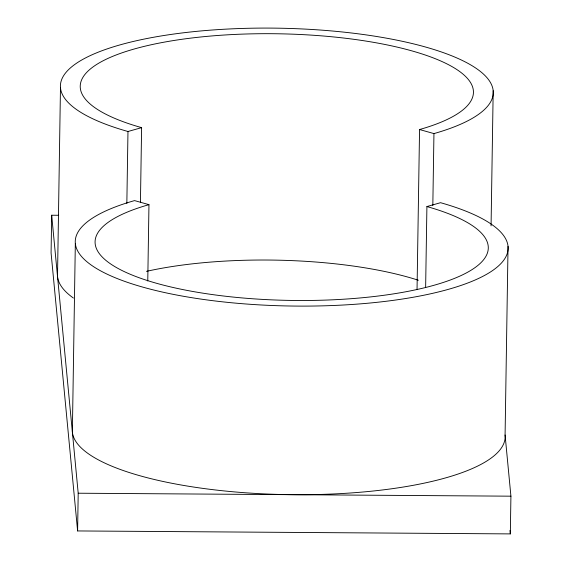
<?xml version="1.0" encoding="UTF-8"?>
<svg xmlns="http://www.w3.org/2000/svg" width="562" height="562" viewBox="0 0 562 562"><rect width="100%" height="100%" fill="white"/><g stroke="black" fill="none" stroke-linecap="round" stroke-linejoin="round"><path stroke-width="0.84" d="M58.68 215.274L51.676 215.225L51.079 252.949L77.612 530.942L510.324 533.9L510.921 496.176L505.083 434.995L508.041 246.388M60.471 87.805L57.514 276.413A216.461 61.117 0.9 0 0 73.418 298.05M75.329 243.43L72.365 432.038A216.461 61.117 0.9 0 0 294.558 494.701A216.461 61.117 0.9 0 0 505.083 434.995M77.612 530.942L78.202 493.218L51.676 215.225M126.843 203.437L127.974 131.501A216.461 61.117 0.9 0 1 119.713 44.974A216.461 61.117 0.9 0 1 425.694 47.068A216.461 61.117 0.9 0 1 433.948 133.594L432.824 205.53M140.444 202.201L141.61 127.637A196.63 55.519 0.9 0 1 134.114 49.035A196.63 55.519 0.9 0 1 412.058 50.931A196.63 55.519 0.9 0 1 419.554 129.534L417.046 289.191M147.764 280.979L148.965 204.659L134.564 200.599A216.461 61.117 0.9 0 0 142.825 287.126A216.461 61.117 0.9 0 0 448.799 289.219A216.461 61.117 0.9 0 0 440.545 202.692L426.909 206.556L425.638 287.266M491.069 225.861L493.19 90.763M127.974 131.501L141.61 127.637M78.202 493.218L510.921 496.176M419.554 129.534L433.948 133.594M509.994 530.416L510.324 533.9M146.457 271.355A196.63 55.519 0.9 0 1 418.381 280.248M426.909 206.556A196.63 55.519 0.9 0 1 434.405 285.159A196.63 55.519 0.9 0 1 156.461 283.262A196.63 55.519 0.9 0 1 148.965 204.659"/></g></svg>
